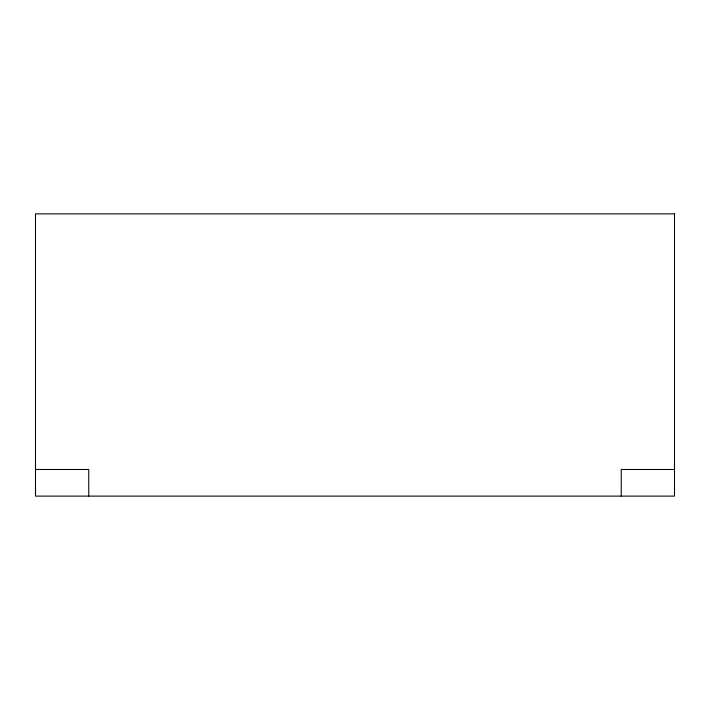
<?xml version="1.0" encoding="UTF-8"?>
<svg xmlns="http://www.w3.org/2000/svg" width="710" height="710" viewBox="0 0 710 710"><rect width="100%" height="100%" fill="white"/><g stroke="black" fill="none" stroke-linecap="round" stroke-linejoin="round"><path stroke-width="1.06" d="M35.5 469.487L88.75 469.487L88.75 496.112M674.5 469.487L621.25 469.487L621.25 496.112M674.5 213.887L35.5 213.887L35.5 496.112L674.5 496.112L674.5 213.887"/></g></svg>
